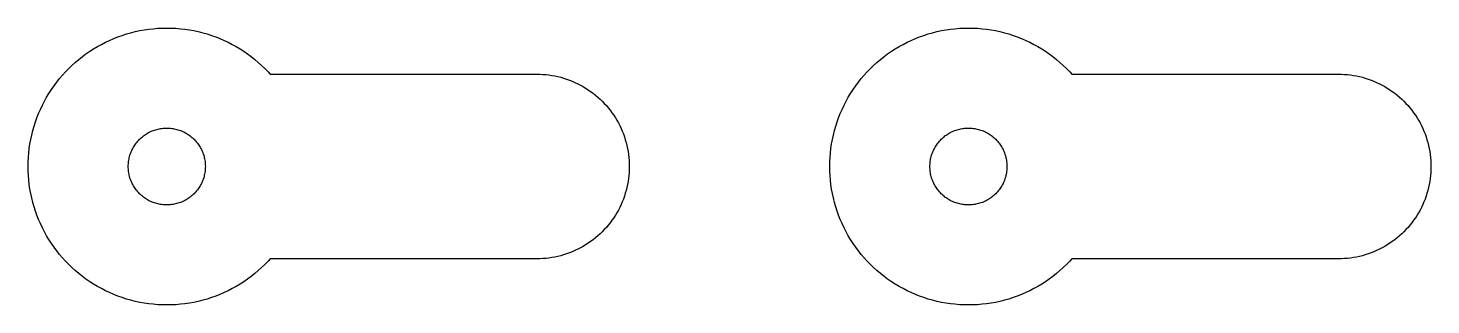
# Model space of a CAD drawing. Header units: millimetres. Extents: x -4.5 to 41, y -4.5 to 4.5.
import ezdxf

# ---------------------------------------------------------------- set-up
doc = ezdxf.new("R2010")
doc.units = ezdxf.units.MM
doc.layers.add('SNIJDEN', color=1, linetype='Continuous')

msp = doc.modelspace()

# ---------------------------------------------------------------- linework, layer by layer
at = {"layer": 'SNIJDEN'}
for points in [[(3.353, -3), (3.284, -3.076), (3.182, -3.182), (3.076, -3.284), (2.967, -3.383), (2.855, -3.479), (2.739, -3.57), (2.621, -3.658), (2.5, -3.742), (2.376, -3.821), (2.25, -3.897), (2.121, -3.969), (1.99, -4.036), (1.857, -4.099), (1.722, -4.157), (1.585, -4.212), (1.446, -4.261), (1.306, -4.306), (1.165, -4.347), (1.022, -4.382), (0.878, -4.414), (0.733, -4.44), (0.587, -4.462), (0.441, -4.478), (0.294, -4.49), (0.147, -4.498), (0, -4.5), (-0.147, -4.498), (-0.294, -4.49), (-0.441, -4.478), (-0.587, -4.462), (-0.733, -4.44), (-0.878, -4.414), (-1.022, -4.382), (-1.165, -4.347), (-1.306, -4.306), (-1.446, -4.261), (-1.585, -4.212), (-1.722, -4.157), (-1.857, -4.099), (-1.99, -4.036), (-2.121, -3.969), (-2.25, -3.897), (-2.376, -3.821), (-2.5, -3.742), (-2.621, -3.658), (-2.739, -3.57), (-2.855, -3.479), (-2.967, -3.383), (-3.076, -3.284), (-3.182, -3.182), (-3.284, -3.076), (-3.383, -2.967), (-3.479, -2.855), (-3.57, -2.739), (-3.658, -2.621), (-3.742, -2.5), (-3.821, -2.376), (-3.897, -2.25), (-3.969, -2.121), (-4.036, -1.99), (-4.099, -1.857), (-4.157, -1.722), (-4.212, -1.585), (-4.261, -1.446), (-4.306, -1.306), (-4.347, -1.165), (-4.382, -1.022), (-4.414, -0.878), (-4.44, -0.733), (-4.462, -0.587), (-4.478, -0.441), (-4.49, -0.294), (-4.498, -0.147), (-4.5, 0), (-4.5, 0.001), (-4.498, 0.148), (-4.49, 0.295), (-4.478, 0.442), (-4.462, 0.588), (-4.44, 0.734), (-4.414, 0.879), (-4.382, 1.023), (-4.347, 1.166), (-4.306, 1.307), (-4.261, 1.447), (-4.212, 1.586), (-4.157, 1.723), (-4.099, 1.858), (-4.036, 1.991), (-3.969, 2.122), (-3.897, 2.251), (-3.821, 2.377), (-3.742, 2.501), (-3.658, 2.622), (-3.57, 2.74), (-3.479, 2.856), (-3.383, 2.968), (-3.284, 3.077), (-3.182, 3.183), (-3.076, 3.285), (-2.967, 3.384), (-2.855, 3.48), (-2.739, 3.571), (-2.621, 3.659), (-2.5, 3.743), (-2.376, 3.822), (-2.25, 3.898), (-2.121, 3.97), (-1.99, 4.037), (-1.857, 4.1), (-1.722, 4.158), (-1.585, 4.213), (-1.446, 4.262), (-1.306, 4.307), (-1.165, 4.348), (-1.022, 4.383), (-0.878, 4.415), (-0.733, 4.441), (-0.587, 4.463), (-0.441, 4.479), (-0.294, 4.491), (-0.147, 4.499), (0, 4.501), (0.147, 4.499), (0.294, 4.491), (0.441, 4.479), (0.587, 4.463), (0.733, 4.441), (0.878, 4.415), (1.022, 4.383), (1.165, 4.348), (1.306, 4.307), (1.446, 4.262), (1.585, 4.213), (1.722, 4.158), (1.857, 4.1), (1.99, 4.037), (2.121, 3.97), (2.25, 3.898), (2.376, 3.822), (2.5, 3.743), (2.621, 3.659), (2.739, 3.571), (2.855, 3.48), (2.967, 3.384), (3.076, 3.285), (3.182, 3.183), (3.284, 3.077), (3.354, 3), (11.939, 3), (12, 3.001), (12.098, 2.999), (12.196, 2.995), (12.294, 2.987), (12.392, 2.975), (12.489, 2.961), (12.585, 2.943), (12.681, 2.923), (12.776, 2.899), (12.871, 2.872), (12.964, 2.842), (13.057, 2.809), (13.148, 2.773), (13.238, 2.734), (13.327, 2.692), (13.414, 2.647), (13.5, 2.599), (13.584, 2.549), (13.667, 2.495), (13.747, 2.44), (13.826, 2.381), (13.903, 2.32), (13.978, 2.257), (14.051, 2.191), (14.121, 2.122), (14.19, 2.052), (14.256, 1.979), (14.319, 1.904), (14.38, 1.827), (14.439, 1.748), (14.494, 1.668), (14.548, 1.585), (14.598, 1.501), (14.646, 1.415), (14.691, 1.328), (14.733, 1.239), (14.772, 1.149), (14.808, 1.058), (14.841, 0.965), (14.871, 0.872), (14.898, 0.777), (14.922, 0.682), (14.942, 0.586), (14.96, 0.49), (14.974, 0.393), (14.986, 0.295), (14.994, 0.197), (14.998, 0.099), (15, 0.001), (15, 0), (14.998, -0.098), (14.994, -0.196), (14.986, -0.294), (14.974, -0.392), (14.96, -0.489), (14.942, -0.585), (14.922, -0.681), (14.898, -0.776), (14.871, -0.871), (14.841, -0.964), (14.808, -1.057), (14.772, -1.148), (14.733, -1.238), (14.691, -1.327), (14.646, -1.414), (14.598, -1.5), (14.548, -1.584), (14.494, -1.667), (14.439, -1.747), (14.38, -1.826), (14.319, -1.903), (14.256, -1.978), (14.19, -2.051), (14.121, -2.121), (14.051, -2.19), (13.978, -2.256), (13.903, -2.319), (13.826, -2.38), (13.747, -2.439), (13.667, -2.494), (13.584, -2.548), (13.5, -2.598), (13.414, -2.646), (13.327, -2.691), (13.238, -2.733), (13.148, -2.772), (13.057, -2.808), (12.964, -2.841), (12.871, -2.871), (12.776, -2.898), (12.681, -2.922), (12.585, -2.942), (12.489, -2.96), (12.392, -2.974), (12.294, -2.986), (12.196, -2.994), (12.098, -2.998), (12, -3), (3.353, -3)], [(29.353, -3), (29.284, -3.076), (29.182, -3.182), (29.076, -3.284), (28.967, -3.383), (28.855, -3.479), (28.739, -3.57), (28.621, -3.658), (28.5, -3.742), (28.376, -3.821), (28.25, -3.897), (28.121, -3.969), (27.99, -4.036), (27.857, -4.099), (27.722, -4.157), (27.585, -4.212), (27.446, -4.261), (27.306, -4.306), (27.165, -4.347), (27.022, -4.382), (26.878, -4.414), (26.733, -4.44), (26.587, -4.462), (26.441, -4.478), (26.294, -4.49), (26.147, -4.498), (26, -4.5), (25.853, -4.498), (25.706, -4.49), (25.559, -4.478), (25.413, -4.462), (25.267, -4.44), (25.122, -4.414), (24.978, -4.382), (24.835, -4.347), (24.694, -4.306), (24.554, -4.261), (24.415, -4.212), (24.278, -4.157), (24.143, -4.099), (24.01, -4.036), (23.879, -3.969), (23.75, -3.897), (23.624, -3.821), (23.5, -3.742), (23.379, -3.658), (23.261, -3.57), (23.145, -3.479), (23.033, -3.383), (22.924, -3.284), (22.818, -3.182), (22.716, -3.076), (22.617, -2.967), (22.521, -2.855), (22.43, -2.739), (22.342, -2.621), (22.258, -2.5), (22.179, -2.376), (22.103, -2.25), (22.031, -2.121), (21.964, -1.99), (21.901, -1.857), (21.843, -1.722), (21.788, -1.585), (21.739, -1.446), (21.694, -1.306), (21.653, -1.165), (21.618, -1.022), (21.586, -0.878), (21.56, -0.733), (21.538, -0.587), (21.522, -0.441), (21.51, -0.294), (21.502, -0.147), (21.5, 0), (21.5, 0.001), (21.502, 0.148), (21.51, 0.295), (21.522, 0.442), (21.538, 0.588), (21.56, 0.734), (21.586, 0.879), (21.618, 1.023), (21.653, 1.166), (21.694, 1.307), (21.739, 1.447), (21.788, 1.586), (21.843, 1.723), (21.901, 1.858), (21.964, 1.991), (22.031, 2.122), (22.103, 2.251), (22.179, 2.377), (22.258, 2.501), (22.342, 2.622), (22.43, 2.74), (22.521, 2.856), (22.617, 2.968), (22.716, 3.077), (22.818, 3.183), (22.924, 3.285), (23.033, 3.384), (23.145, 3.48), (23.261, 3.571), (23.379, 3.659), (23.5, 3.743), (23.624, 3.822), (23.75, 3.898), (23.879, 3.97), (24.01, 4.037), (24.143, 4.1), (24.278, 4.158), (24.415, 4.213), (24.554, 4.262), (24.694, 4.307), (24.835, 4.348), (24.978, 4.383), (25.122, 4.415), (25.267, 4.441), (25.413, 4.463), (25.559, 4.479), (25.706, 4.491), (25.853, 4.499), (26, 4.501), (26.147, 4.499), (26.294, 4.491), (26.441, 4.479), (26.587, 4.463), (26.733, 4.441), (26.878, 4.415), (27.022, 4.383), (27.165, 4.348), (27.306, 4.307), (27.446, 4.262), (27.585, 4.213), (27.722, 4.158), (27.857, 4.1), (27.99, 4.037), (28.121, 3.97), (28.25, 3.898), (28.376, 3.822), (28.5, 3.743), (28.621, 3.659), (28.739, 3.571), (28.855, 3.48), (28.967, 3.384), (29.076, 3.285), (29.182, 3.183), (29.284, 3.077), (29.354, 3), (37.939, 3), (38, 3.001), (38.098, 2.999), (38.196, 2.995), (38.294, 2.987), (38.392, 2.975), (38.489, 2.961), (38.585, 2.943), (38.681, 2.923), (38.776, 2.899), (38.871, 2.872), (38.964, 2.842), (39.057, 2.809), (39.148, 2.773), (39.238, 2.734), (39.327, 2.692), (39.414, 2.647), (39.5, 2.599), (39.584, 2.549), (39.667, 2.495), (39.747, 2.44), (39.826, 2.381), (39.903, 2.32), (39.978, 2.257), (40.051, 2.191), (40.121, 2.122), (40.19, 2.052), (40.256, 1.979), (40.319, 1.904), (40.38, 1.827), (40.439, 1.748), (40.494, 1.668), (40.548, 1.585), (40.598, 1.501), (40.646, 1.415), (40.691, 1.328), (40.733, 1.239), (40.772, 1.149), (40.808, 1.058), (40.841, 0.965), (40.871, 0.872), (40.898, 0.777), (40.922, 0.682), (40.942, 0.586), (40.96, 0.49), (40.974, 0.393), (40.986, 0.295), (40.994, 0.197), (40.998, 0.099), (41, 0.001), (41, 0), (40.998, -0.098), (40.994, -0.196), (40.986, -0.294), (40.974, -0.392), (40.96, -0.489), (40.942, -0.585), (40.922, -0.681), (40.898, -0.776), (40.871, -0.871), (40.841, -0.964), (40.808, -1.057), (40.772, -1.148), (40.733, -1.238), (40.691, -1.327), (40.646, -1.414), (40.598, -1.5), (40.548, -1.584), (40.494, -1.667), (40.439, -1.747), (40.38, -1.826), (40.319, -1.903), (40.256, -1.978), (40.19, -2.051), (40.121, -2.121), (40.051, -2.19), (39.978, -2.256), (39.903, -2.319), (39.826, -2.38), (39.747, -2.439), (39.667, -2.494), (39.584, -2.548), (39.5, -2.598), (39.414, -2.646), (39.327, -2.691), (39.238, -2.733), (39.148, -2.772), (39.057, -2.808), (38.964, -2.841), (38.871, -2.871), (38.776, -2.898), (38.681, -2.922), (38.585, -2.942), (38.489, -2.96), (38.392, -2.974), (38.294, -2.986), (38.196, -2.994), (38.098, -2.998), (38, -3), (29.353, -3)], [(-1.25, 0.001), (-1.249, 0.042), (-1.247, 0.083), (-1.244, 0.124), (-1.239, 0.164), (-1.233, 0.205), (-1.226, 0.245), (-1.217, 0.285), (-1.207, 0.325), (-1.196, 0.364), (-1.184, 0.403), (-1.17, 0.441), (-1.155, 0.479), (-1.139, 0.517), (-1.121, 0.554), (-1.102, 0.59), (-1.083, 0.626), (-1.062, 0.661), (-1.039, 0.695), (-1.016, 0.729), (-0.992, 0.762), (-0.966, 0.794), (-0.94, 0.825), (-0.912, 0.855), (-0.884, 0.885), (-0.854, 0.913), (-0.824, 0.941), (-0.793, 0.967), (-0.761, 0.993), (-0.728, 1.017), (-0.694, 1.04), (-0.66, 1.063), (-0.625, 1.084), (-0.589, 1.103), (-0.553, 1.122), (-0.516, 1.14), (-0.478, 1.156), (-0.44, 1.171), (-0.402, 1.185), (-0.363, 1.197), (-0.324, 1.208), (-0.284, 1.218), (-0.244, 1.227), (-0.204, 1.234), (-0.163, 1.24), (-0.123, 1.245), (-0.082, 1.248), (-0.041, 1.25), (0, 1.251), (0.041, 1.25), (0.082, 1.248), (0.123, 1.245), (0.163, 1.24), (0.204, 1.234), (0.244, 1.227), (0.284, 1.218), (0.324, 1.208), (0.363, 1.197), (0.402, 1.185), (0.44, 1.171), (0.478, 1.156), (0.516, 1.14), (0.553, 1.122), (0.589, 1.103), (0.625, 1.084), (0.66, 1.063), (0.694, 1.04), (0.728, 1.017), (0.761, 0.993), (0.793, 0.967), (0.824, 0.941), (0.854, 0.913), (0.884, 0.885), (0.912, 0.855), (0.94, 0.825), (0.966, 0.794), (0.992, 0.762), (1.016, 0.729), (1.039, 0.695), (1.062, 0.661), (1.083, 0.626), (1.102, 0.59), (1.121, 0.554), (1.139, 0.517), (1.155, 0.479), (1.17, 0.441), (1.184, 0.403), (1.196, 0.364), (1.207, 0.325), (1.217, 0.285), (1.226, 0.245), (1.233, 0.205), (1.239, 0.164), (1.244, 0.124), (1.247, 0.083), (1.249, 0.042), (1.25, 0.001), (1.25, 0), (1.249, -0.041), (1.247, -0.082), (1.244, -0.123), (1.239, -0.163), (1.233, -0.204), (1.226, -0.244), (1.217, -0.284), (1.207, -0.324), (1.196, -0.363), (1.184, -0.402), (1.17, -0.44), (1.155, -0.478), (1.139, -0.516), (1.121, -0.553), (1.102, -0.589), (1.083, -0.625), (1.062, -0.66), (1.039, -0.694), (1.016, -0.728), (0.992, -0.761), (0.966, -0.793), (0.94, -0.824), (0.912, -0.854), (0.884, -0.884), (0.854, -0.912), (0.824, -0.94), (0.793, -0.966), (0.761, -0.992), (0.728, -1.016), (0.694, -1.039), (0.66, -1.062), (0.625, -1.083), (0.589, -1.102), (0.553, -1.121), (0.516, -1.139), (0.478, -1.155), (0.44, -1.17), (0.402, -1.184), (0.363, -1.196), (0.324, -1.207), (0.284, -1.217), (0.244, -1.226), (0.204, -1.233), (0.163, -1.239), (0.123, -1.244), (0.082, -1.247), (0.041, -1.249), (0, -1.25), (-0.041, -1.249), (-0.082, -1.247), (-0.123, -1.244), (-0.163, -1.239), (-0.204, -1.233), (-0.244, -1.226), (-0.284, -1.217), (-0.324, -1.207), (-0.363, -1.196), (-0.402, -1.184), (-0.44, -1.17), (-0.478, -1.155), (-0.516, -1.139), (-0.553, -1.121), (-0.589, -1.102), (-0.625, -1.083), (-0.66, -1.062), (-0.694, -1.039), (-0.728, -1.016), (-0.761, -0.992), (-0.793, -0.966), (-0.824, -0.94), (-0.854, -0.912), (-0.884, -0.884), (-0.912, -0.854), (-0.94, -0.824), (-0.966, -0.793), (-0.992, -0.761), (-1.016, -0.728), (-1.039, -0.694), (-1.062, -0.66), (-1.083, -0.625), (-1.102, -0.589), (-1.121, -0.553), (-1.139, -0.516), (-1.155, -0.478), (-1.17, -0.44), (-1.184, -0.402), (-1.196, -0.363), (-1.207, -0.324), (-1.217, -0.284), (-1.226, -0.244), (-1.233, -0.204), (-1.239, -0.163), (-1.244, -0.123), (-1.247, -0.082), (-1.249, -0.041), (-1.25, 0), (-1.25, 0.001)], [(24.75, 0.001), (24.751, 0.042), (24.753, 0.083), (24.756, 0.124), (24.761, 0.164), (24.767, 0.205), (24.774, 0.245), (24.783, 0.285), (24.793, 0.325), (24.804, 0.364), (24.816, 0.403), (24.83, 0.441), (24.845, 0.479), (24.861, 0.517), (24.879, 0.554), (24.898, 0.59), (24.917, 0.626), (24.938, 0.661), (24.961, 0.695), (24.984, 0.729), (25.008, 0.762), (25.034, 0.794), (25.06, 0.825), (25.088, 0.855), (25.116, 0.885), (25.146, 0.913), (25.176, 0.941), (25.207, 0.967), (25.239, 0.993), (25.272, 1.017), (25.306, 1.04), (25.34, 1.063), (25.375, 1.084), (25.411, 1.103), (25.447, 1.122), (25.484, 1.14), (25.522, 1.156), (25.56, 1.171), (25.598, 1.185), (25.637, 1.197), (25.676, 1.208), (25.716, 1.218), (25.756, 1.227), (25.796, 1.234), (25.837, 1.24), (25.877, 1.245), (25.918, 1.248), (25.959, 1.25), (26, 1.251), (26.041, 1.25), (26.082, 1.248), (26.123, 1.245), (26.163, 1.24), (26.204, 1.234), (26.244, 1.227), (26.284, 1.218), (26.324, 1.208), (26.363, 1.197), (26.402, 1.185), (26.44, 1.171), (26.478, 1.156), (26.516, 1.14), (26.553, 1.122), (26.589, 1.103), (26.625, 1.084), (26.66, 1.063), (26.694, 1.04), (26.728, 1.017), (26.761, 0.993), (26.793, 0.967), (26.824, 0.941), (26.854, 0.913), (26.884, 0.885), (26.912, 0.855), (26.94, 0.825), (26.966, 0.794), (26.992, 0.762), (27.016, 0.729), (27.039, 0.695), (27.062, 0.661), (27.083, 0.626), (27.102, 0.59), (27.121, 0.554), (27.139, 0.517), (27.155, 0.479), (27.17, 0.441), (27.184, 0.403), (27.196, 0.364), (27.207, 0.325), (27.217, 0.285), (27.226, 0.245), (27.233, 0.205), (27.239, 0.164), (27.244, 0.124), (27.247, 0.083), (27.249, 0.042), (27.25, 0.001), (27.25, 0), (27.249, -0.041), (27.247, -0.082), (27.244, -0.123), (27.239, -0.163), (27.233, -0.204), (27.226, -0.244), (27.217, -0.284), (27.207, -0.324), (27.196, -0.363), (27.184, -0.402), (27.17, -0.44), (27.155, -0.478), (27.139, -0.516), (27.121, -0.553), (27.102, -0.589), (27.083, -0.625), (27.062, -0.66), (27.039, -0.694), (27.016, -0.728), (26.992, -0.761), (26.966, -0.793), (26.94, -0.824), (26.912, -0.854), (26.884, -0.884), (26.854, -0.912), (26.824, -0.94), (26.793, -0.966), (26.761, -0.992), (26.728, -1.016), (26.694, -1.039), (26.66, -1.062), (26.625, -1.083), (26.589, -1.102), (26.553, -1.121), (26.516, -1.139), (26.478, -1.155), (26.44, -1.17), (26.402, -1.184), (26.363, -1.196), (26.324, -1.207), (26.284, -1.217), (26.244, -1.226), (26.204, -1.233), (26.163, -1.239), (26.123, -1.244), (26.082, -1.247), (26.041, -1.249), (26, -1.25), (25.959, -1.249), (25.918, -1.247), (25.877, -1.244), (25.837, -1.239), (25.796, -1.233), (25.756, -1.226), (25.716, -1.217), (25.676, -1.207), (25.637, -1.196), (25.598, -1.184), (25.56, -1.17), (25.522, -1.155), (25.484, -1.139), (25.447, -1.121), (25.411, -1.102), (25.375, -1.083), (25.34, -1.062), (25.306, -1.039), (25.272, -1.016), (25.239, -0.992), (25.207, -0.966), (25.176, -0.94), (25.146, -0.912), (25.116, -0.884), (25.088, -0.854), (25.06, -0.824), (25.034, -0.793), (25.008, -0.761), (24.984, -0.728), (24.961, -0.694), (24.938, -0.66), (24.917, -0.625), (24.898, -0.589), (24.879, -0.553), (24.861, -0.516), (24.845, -0.478), (24.83, -0.44), (24.816, -0.402), (24.804, -0.363), (24.793, -0.324), (24.783, -0.284), (24.774, -0.244), (24.767, -0.204), (24.761, -0.163), (24.756, -0.123), (24.753, -0.082), (24.751, -0.041), (24.75, 0), (24.75, 0.001)]]:
    msp.add_lwpolyline(points, close=True, dxfattribs=at)

doc.saveas('drawing.dxf')
